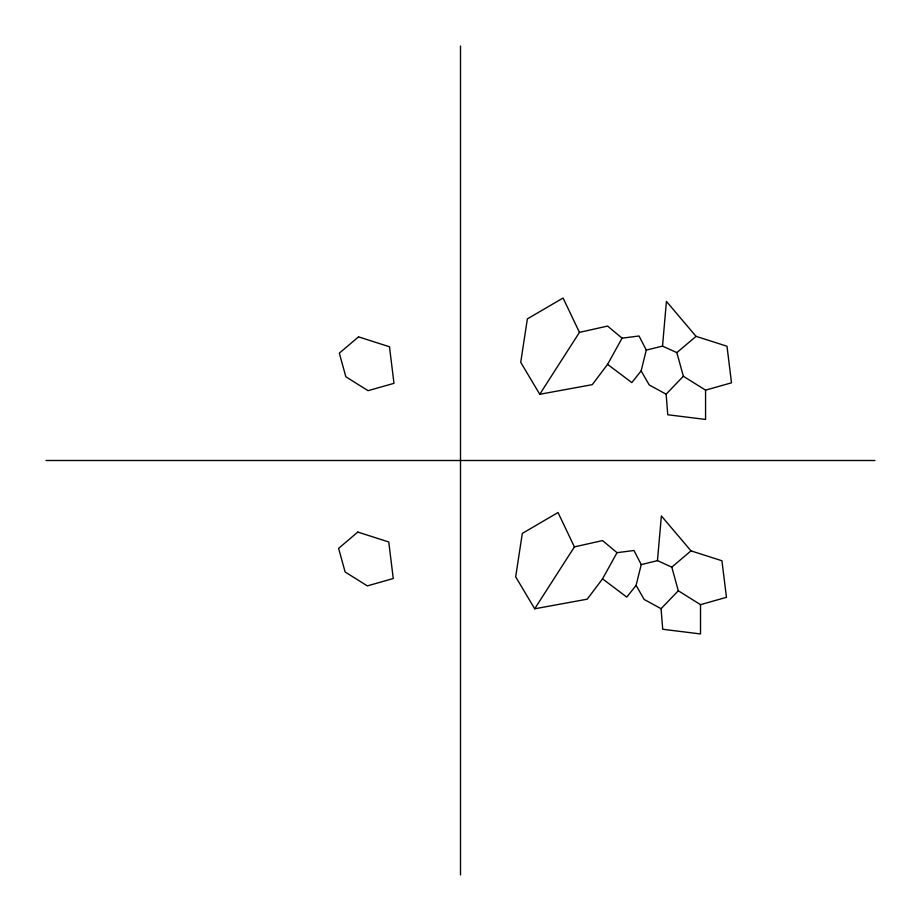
<?xml version="1.0" encoding="UTF-8"?>
<svg xmlns="http://www.w3.org/2000/svg" width="921" height="921" viewBox="0 0 921 921"><rect width="100%" height="100%" fill="white"/><g stroke="black" fill="none" stroke-linecap="round" stroke-linejoin="round"><path stroke-width="1.38" d="M662.521 346.112L666.424 301.397L696.046 336.349L726.991 346.238L731.504 382.802L705.567 390.147L683.359 376.252L676.843 352.616L662.521 346.112L646.277 350.095L641.131 370.898L631.806 382.595L607.595 364.348L622.078 338.168L639.036 335.992L646.277 350.095M657.467 560.624L661.37 515.921L690.992 550.862L721.937 560.762L726.45 597.315L700.513 604.671L678.305 590.775L671.8 567.14L657.467 560.624L641.235 564.619L636.077 585.411L626.764 597.107L602.541 578.86L617.024 552.681L633.982 550.505L641.235 564.619M579.447 332.377L563.076 298.013L527.376 318.885L520.722 362.298L539.752 394.28L579.447 332.377L607.595 326.069L622.078 338.168M574.405 546.901L558.022 512.525L522.322 533.397L515.668 576.811L534.698 608.793L574.405 546.901L602.541 540.581L617.024 552.681M607.595 364.348L592.284 384.656L539.752 394.28M602.541 578.86L587.23 599.18L534.698 608.793M705.567 390.147L705.567 419.435L667.771 414.761L666.125 394.176L683.359 376.252M700.513 604.671L700.513 633.947L662.717 629.273L661.071 608.689L678.305 590.775M676.843 352.616L696.046 336.349M671.8 567.14L690.992 550.862M46.05 460.5L874.95 460.5M666.125 394.176L649.236 384.966L641.131 370.898M661.071 608.689L644.182 599.479L636.077 585.411M460.5 46.05L460.5 874.95M358.534 336.867L339.331 353.146L345.847 376.781L368.055 390.677L393.992 383.32L389.479 346.768L358.534 336.867M357.809 532.073L338.606 548.352L345.122 571.987L367.329 585.883L393.267 578.538L388.754 541.974L357.809 532.073"/></g></svg>
